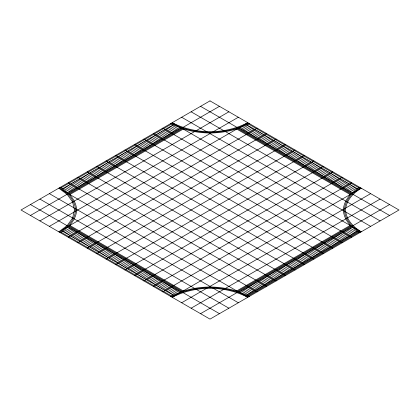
<?xml version="1.0" encoding="UTF-8"?>
<svg xmlns="http://www.w3.org/2000/svg" width="420" height="420" viewBox="0 0 420 420"><rect width="100%" height="100%" fill="white"/><g stroke="black" fill="none" stroke-linecap="round" stroke-linejoin="round"><path stroke-width="0.63" d="M59.588 232.276C67.625 227.309 74.986 219.949 75.569 210C74.986 200.051 67.625 192.691 59.588 187.724M60.375 232.733C68.576 227.666 76.083 220.148 76.687 210C76.083 199.852 68.576 192.334 60.375 187.268M359.625 187.268C351.425 192.334 343.917 199.852 343.313 210C343.917 220.148 351.425 227.666 359.625 232.733M360.413 187.724C352.375 192.691 345.014 200.051 344.431 210C345.014 219.949 352.375 227.309 360.413 232.276M61.058 187.782L171.518 124.01M62.428 188.811L173.297 124.798M67.898 192.927L180.427 127.958M30.45 215.455L219.45 106.339M69.253 193.961L182.222 128.74M69.715 194.607L183.335 129.008M39.9 220.91L228.9 111.794M49.35 226.37L238.35 117.248M63.525 231.824L69.825 228.186M241.5 129.071L247.8 125.433M65.1 232.733L71.4 229.094M243.075 129.98L249.375 126.341M66.675 233.641L72.975 230.003M244.65 130.888L250.95 127.249M68.25 234.549L74.55 230.916M246.225 131.801L252.525 128.163M69.825 235.463L76.125 231.824M247.8 132.71L254.1 129.071M68.25 237.279L257.25 128.163M71.4 236.371L77.7 232.733M249.375 133.618L255.675 129.98M72.975 237.279L79.275 233.641M250.95 134.526L257.25 130.888M74.55 238.187L80.85 234.549M252.525 135.434L258.825 131.801M76.125 239.101L82.425 235.463M254.1 136.348L260.4 132.71M77.7 240.009L84 236.371M255.675 137.256L261.975 133.618M79.275 240.917L85.575 237.279M257.25 138.164L263.55 134.526M77.7 242.734L266.7 133.618M80.85 241.826L87.15 238.187M258.825 139.072L265.125 135.434M82.425 242.734L88.725 239.101M260.4 139.981L266.7 136.348M84 243.647L90.3 240.009M261.975 140.894L268.275 137.256M85.575 244.555L91.875 240.917M263.55 141.803L269.85 138.164M87.15 245.464L93.45 241.826M265.125 142.711L271.425 139.072M88.725 246.372L95.025 242.734M266.7 143.619L273 139.981M87.15 248.194L276.15 139.072M90.3 247.28L96.6 243.647M268.275 144.527L274.575 140.894M91.875 248.194L98.175 244.555M269.85 145.441L276.15 141.803M93.45 249.102L99.75 245.464M271.425 146.349L277.725 142.711M95.025 250.01L101.325 246.372M273 147.257L279.3 143.619M96.6 250.919L102.9 247.28M274.575 148.166L280.875 144.527M98.175 251.827L104.475 248.194M276.15 149.074L282.45 145.441M96.6 253.649L285.6 144.527M99.75 252.74L106.05 249.102M277.725 149.987L284.025 146.349M101.325 253.649L107.625 250.01M279.3 150.896L285.6 147.257M102.9 254.557L109.2 250.919M280.875 151.804L287.175 148.166M104.475 255.465L110.775 251.827M282.45 152.712L288.75 149.074M106.05 256.373L112.35 252.74M284.025 153.62L290.325 149.987M107.625 257.287L113.925 253.649M285.6 154.534L291.9 150.896M106.05 259.103L295.05 149.987M109.2 258.195L115.5 254.557M287.175 155.442L293.475 151.804M110.775 259.103L117.075 255.465M288.75 156.35L295.05 152.712M112.35 260.012L118.65 256.373M290.325 157.259L296.625 153.62M113.925 260.92L120.225 257.287M291.9 158.167L298.2 154.534M115.5 261.833L121.8 258.195M293.475 159.08L299.775 155.442M117.075 262.741L123.375 259.103M295.05 159.989L301.35 156.35M115.5 264.558L304.5 155.442M118.65 263.65L124.95 260.012M296.625 160.897L302.925 157.259M120.225 264.558L126.525 260.92M298.2 161.805L304.5 158.167M121.8 265.466L128.1 261.833M299.775 162.713L306.075 159.08M123.375 266.38L129.675 262.741M301.35 163.627L307.65 159.989M124.95 267.288L131.25 263.65M302.925 164.535L309.225 160.897M126.525 268.196L132.825 264.558M304.5 165.443L310.8 161.805M124.95 270.013L313.95 160.897M128.1 269.105L134.4 265.466M306.075 166.352L312.375 162.713M129.675 270.013L135.975 266.38M307.65 167.26L313.95 163.627M131.25 270.926L137.55 267.288M309.225 168.173L315.525 164.535M132.825 271.834L139.125 268.196M310.8 169.082L317.1 165.443M134.4 272.743L140.7 269.105M312.375 169.99L318.675 166.352M135.975 273.651L142.275 270.013M313.95 170.898L320.25 167.26M134.4 275.473L323.4 166.352M137.55 274.559L143.85 270.926M315.525 171.806L321.825 168.173M139.125 275.473L145.425 271.834M317.1 172.72L323.4 169.082M140.7 276.381L147 272.743M318.675 173.628L324.975 169.99M142.275 277.289L148.575 273.651M320.25 174.536L326.55 170.898M143.85 278.197L150.15 274.559M321.825 175.445L328.125 171.806M145.425 279.106L151.725 275.473M323.4 176.353L329.7 172.72M143.85 280.928L332.85 171.806M147 280.019L153.3 276.381M324.975 177.266L331.275 173.628M148.575 280.928L154.875 277.289M326.55 178.174L332.85 174.536M150.15 281.836L156.45 278.197M328.125 179.083L334.425 175.445M151.725 282.744L158.025 279.106M329.7 179.991L336 176.353M153.3 283.652L159.6 280.019M331.275 180.899L337.575 177.266M154.875 284.566L161.175 280.928M332.85 181.813L339.15 178.174M153.3 286.382L342.3 177.266M156.45 285.474L162.75 281.836M334.425 182.721L340.725 179.083M158.025 286.382L164.325 282.744M336 183.629L342.3 179.991M159.6 287.291L165.9 283.652M337.575 184.537L343.875 180.899M161.175 288.199L167.475 284.566M339.15 185.451L345.45 181.813M162.75 289.112L169.05 285.474M340.725 186.359L347.025 182.721M164.325 290.02L170.625 286.382M342.3 187.268L348.6 183.629M162.75 291.837L351.75 182.721M165.9 290.929L172.2 287.291M343.875 188.176L350.175 184.537M167.475 291.837L173.775 288.199M345.45 189.084L351.75 185.451M169.05 292.75L175.35 289.112M347.025 189.998L353.325 186.359M170.625 293.659L176.925 290.02M348.6 190.906L354.9 187.268M172.2 294.567L178.5 290.929M350.175 191.814L356.475 188.176M181.65 302.752L370.65 193.631M191.1 308.207L380.1 199.091M236.665 290.992L350.285 225.393M237.778 291.26L350.747 226.039M200.55 313.661L389.55 204.545M239.573 292.042L352.102 227.073M246.703 295.202L357.572 231.189M247.595 295.596L358.255 231.703M248.483 295.99L358.943 232.218M248.588 123.16C224.863 135.377 195.137 135.377 171.412 123.16M249.375 123.617C225.167 136.08 194.833 136.08 170.625 123.617M170.625 296.383C194.833 283.92 225.167 283.92 249.375 296.383M171.412 296.84C195.137 284.623 224.863 284.623 248.588 296.84M248.483 124.01L358.943 187.782M246.703 124.798L357.572 188.811M239.573 127.958L352.102 192.927M200.55 106.339L389.55 215.455M237.778 128.74L350.747 193.961M236.665 129.008L350.285 194.607M191.1 111.794L380.1 220.91M181.65 117.248L370.65 226.37M172.2 125.433L178.5 129.071M350.175 228.186L356.475 231.824M170.625 126.341L176.925 129.98M348.6 229.094L354.9 232.733M169.05 127.249L175.35 130.888M347.025 230.003L353.325 233.641M167.475 128.163L173.775 131.801M345.45 230.916L351.75 234.549M165.9 129.071L172.2 132.71M343.875 231.824L350.175 235.463M162.75 128.163L351.75 237.279M164.325 129.98L170.625 133.618M342.3 232.733L348.6 236.371M162.75 130.888L169.05 134.526M340.725 233.641L347.025 237.279M161.175 131.801L167.475 135.434M339.15 234.549L345.45 238.187M159.6 132.71L165.9 136.348M337.575 235.463L343.875 239.101M158.025 133.618L164.325 137.256M336 236.371L342.3 240.009M156.45 134.526L162.75 138.164M334.425 237.279L340.725 240.917M153.3 133.618L342.3 242.734M154.875 135.434L161.175 139.072M332.85 238.187L339.15 241.826M153.3 136.348L159.6 139.981M331.275 239.101L337.575 242.734M151.725 137.256L158.025 140.894M329.7 240.009L336 243.647M150.15 138.164L156.45 141.803M328.125 240.917L334.425 244.555M148.575 139.072L154.875 142.711M326.55 241.826L332.85 245.464M147 139.981L153.3 143.619M324.975 242.734L331.275 246.372M143.85 139.072L332.85 248.194M145.425 140.894L151.725 144.527M323.4 243.647L329.7 247.28M143.85 141.803L150.15 145.441M321.825 244.555L328.125 248.194M142.275 142.711L148.575 146.349M320.25 245.464L326.55 249.102M140.7 143.619L147 147.257M318.675 246.372L324.975 250.01M139.125 144.527L145.425 148.166M317.1 247.28L323.4 250.919M137.55 145.441L143.85 149.074M315.525 248.194L321.825 251.827M134.4 144.527L323.4 253.649M135.975 146.349L142.275 149.987M313.95 249.102L320.25 252.74M134.4 147.257L140.7 150.896M312.375 250.01L318.675 253.649M132.825 148.166L139.125 151.804M310.8 250.919L317.1 254.557M131.25 149.074L137.55 152.712M309.225 251.827L315.525 255.465M129.675 149.987L135.975 153.62M307.65 252.74L313.95 256.373M128.1 150.896L134.4 154.534M306.075 253.649L312.375 257.287M124.95 149.987L313.95 259.103M126.525 151.804L132.825 155.442M304.5 254.557L310.8 258.195M124.95 152.712L131.25 156.35M302.925 255.465L309.225 259.103M123.375 153.62L129.675 157.259M301.35 256.373L307.65 260.012M121.8 154.534L128.1 158.167M299.775 257.287L306.075 260.92M120.225 155.442L126.525 159.08M298.2 258.195L304.5 261.833M118.65 156.35L124.95 159.989M296.625 259.103L302.925 262.741M115.5 155.442L304.5 264.558M117.075 157.259L123.375 160.897M295.05 260.012L301.35 263.65M115.5 158.167L121.8 161.805M293.475 260.92L299.775 264.558M113.925 159.08L120.225 162.713M291.9 261.833L298.2 265.466M112.35 159.989L118.65 163.627M290.325 262.741L296.625 266.38M110.775 160.897L117.075 164.535M288.75 263.65L295.05 267.288M109.2 161.805L115.5 165.443M287.175 264.558L293.475 268.196M106.05 160.897L295.05 270.013M107.625 162.713L113.925 166.352M285.6 265.466L291.9 269.105M106.05 163.627L112.35 167.26M284.025 266.38L290.325 270.013M104.475 164.535L110.775 168.173M282.45 267.288L288.75 270.926M102.9 165.443L109.2 169.082M280.875 268.196L287.175 271.834M101.325 166.352L107.625 169.99M279.3 269.105L285.6 272.743M99.75 167.26L106.05 170.898M277.725 270.013L284.025 273.651M96.6 166.352L285.6 275.473M98.175 168.173L104.475 171.806M276.15 270.926L282.45 274.559M96.6 169.082L102.9 172.72M274.575 271.834L280.875 275.473M95.025 169.99L101.325 173.628M273 272.743L279.3 276.381M93.45 170.898L99.75 174.536M271.425 273.651L277.725 277.289M91.875 171.806L98.175 175.445M269.85 274.559L276.15 278.197M90.3 172.72L96.6 176.353M268.275 275.473L274.575 279.106M87.15 171.806L276.15 280.928M88.725 173.628L95.025 177.266M266.7 276.381L273 280.019M87.15 174.536L93.45 178.174M265.125 277.289L271.425 280.928M85.575 175.445L91.875 179.083M263.55 278.197L269.85 281.836M84 176.353L90.3 179.991M261.975 279.106L268.275 282.744M82.425 177.266L88.725 180.899M260.4 280.019L266.7 283.652M80.85 178.174L87.15 181.813M258.825 280.928L265.125 284.566M77.7 177.266L266.7 286.382M79.275 179.083L85.575 182.721M257.25 281.836L263.55 285.474M77.7 179.991L84 183.629M255.675 282.744L261.975 286.382M76.125 180.899L82.425 184.537M254.1 283.652L260.4 287.291M74.55 181.813L80.85 185.451M252.525 284.566L258.825 288.199M72.975 182.721L79.275 186.359M250.95 285.474L257.25 289.112M71.4 183.629L77.7 187.268M249.375 286.382L255.675 290.02M68.25 182.721L257.25 291.837M69.825 184.537L76.125 188.176M247.8 287.291L254.1 290.929M68.25 185.451L74.55 189.084M246.225 288.199L252.525 291.837M66.675 186.359L72.975 189.998M244.65 289.112L250.95 292.75M65.1 187.268L71.4 190.906M243.075 290.02L249.375 293.659M63.525 188.176L69.825 191.814M241.5 290.929L247.8 294.567M49.35 193.631L238.35 302.752M39.9 199.091L228.9 308.207M69.715 225.393L183.335 290.992M69.253 226.039L182.222 291.26M30.45 204.545L219.45 313.661M67.898 227.073L180.427 292.042M62.428 231.189L173.297 295.202M61.058 232.218L171.518 295.99M74.456 210L72.634 217.991L67.295 225.43L58.8 231.824L247.8 122.703C224.558 134.673 195.442 134.673 172.2 122.703L361.2 231.824C353.325 226.958 346.117 219.744 345.544 210C346.117 200.256 353.325 193.042 361.2 188.176L172.2 297.297C195.442 285.327 224.558 285.327 247.8 297.297L58.8 188.176L67.295 194.57L72.634 202.01L74.456 210M210 100.884L21 210L210 319.116L399 210L210 100.884"/></g></svg>
